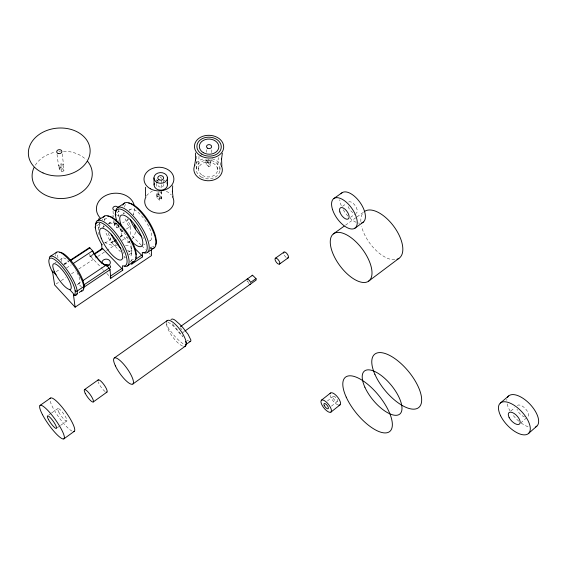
<?xml version="1.0" encoding="UTF-8"?>
<svg xmlns="http://www.w3.org/2000/svg" width="567" height="567" viewBox="0 0 567 567"><rect width="100%" height="100%" fill="white"/><g stroke="black" fill="none" stroke-linecap="round" stroke-linejoin="round"><path stroke-width="0.43" stroke-dasharray="2.83 2.13" d="M196.232 168.987L196.643 154.911M198.599 169.079L199.024 155.882M205.956 160.667L206.019 158.987M206.296 152.275L206.395 149.752M208.691 166.563L205.92 163.955L206.069 160.185A2.516 1.977 2.6 0 0 208.854 162.793L208.691 166.563A2.509 1.97 2.6 0 0 210.69 165.252L210.86 161.489A2.516 1.977 2.6 0 0 210.279 159.497M210.69 165.252L207.919 162.651L208.061 159.348M210.981 161L211.059 159.334M211.363 152.651L211.555 148.469M217.586 169.831L218.252 157.527M219.932 170.369L220.435 161.588M99.438 223.752L99.487 223.029L99.161 226.332M133.472 214.035L133.344 214.773L134.103 211.477M98.906 227.658L99.303 225.595M98.743 228.196L99.055 226.899M166.514 322.339C166.613 327.655 171.482 331.815 174.459 335.898A27.585 9.093 54.6 0 0 178.073 339.676L182.56 343.425L185.175 344.715M150.879 247.531L150.283 248.169M131.105 260.877L130.488 261.479M520.704 422.982L526.459 417.95M510.931 410.962L514.772 407.638M331.461 406.121L337.315 401.471M327.379 401.032L333.24 396.404M345.537 225.156L356.317 217.402M357.033 216.885L363.504 212.228M182.737 332.602L184.176 331.575M57.147 427.865L59.904 425.881M60.598 425.392L66.8 420.934M350.42 217.395L355.162 213.986M48.826 414.959L51.03 413.393M51.59 412.996L57.947 408.481M342.546 206.317L345.948 203.907M123.812 258.205L125.222 257.262M128.737 254.902L130.857 253.492M143.791 244.838L145.173 243.909M149.334 241.131L150.716 240.202M81.535 287.072A1.446 0.411 55.8 0 0 81.201 286.668L78.366 283.628L80.117 282.465M77.006 284.967L79.21 283.5M120.466 236.262L121.756 235.411M92.634 254.611L90.089 256.284M89.784 254.179L90.033 256.546L92.846 254.689M108.12 233.398A25.643 8.47 56.4 0 0 110.664 238.282L111.004 242.719L113.138 241.315M120.261 236.616L121.685 235.681A1.382 0.461 56.4 0 1 122.486 235.759L131.105 244.554M90.033 256.546A1.403 0.425 56.2 0 1 90.805 256.66L92.917 255.263M111.004 242.719A1.389 0.447 56.3 0 1 111.798 242.811L113.223 241.868M120.353 237.169L122.486 235.759M56.105 283.982L60.499 281.076M61.229 280.594L65.623 277.688M71.485 273.811L75.879 270.906M78.806 268.971L97.113 256.865M97.843 256.383L105.894 251.053M106.631 250.571L115.413 244.76M122.004 240.401L127.128 237.013M66.545 267.95L71.18 264.902M104.945 243.144L109.644 240.054A1.758 0.843 -44 0 0 110.565 238.353M123.4 231.003L122.557 231.556A26.933 9.207 56.4 0 1 121.09 228.94M126.349 229.061L129.29 227.126A26.862 9.355 56.5 0 1 124.428 216.941M111.068 242.456L112.45 241.549M63.504 264.399L68.416 261.174M64.255 264.13L68.642 261.259M64.269 264.739L68.664 261.855M56.197 271.65L60.478 268.843M54.765 263.081L56.246 262.11M59.946 259.7L62.164 258.247M102.443 227.495L104.576 226.098M108.141 223.781L110.274 222.392M123.358 213.872L124.754 212.958M128.964 210.222L130.367 209.308M96.574 225.864L100.047 223.611M117.036 212.582L120.452 210.371M167.96 322.176L170.844 323.856L174.501 326.989A26.862 8.618 54.4 0 1 178.166 330.795L182.673 336.451M188.605 341.008L187.124 340.136M208.635 159.398L210.86 161.489M206.069 160.185L208.854 162.793M159.915 192.043L161.581 193.673L161.638 198.84A2.559 2.048 -0.2 0 1 159.561 200.201L156.811 197.5L156.719 192.326L159.49 195.034L159.561 200.201M248.679 282.486L246.971 280.807A3.041 1.205 54.5 0 0 248.722 283.387M158.824 192.128L158.888 196.147L161.638 198.84M141.14 245.093L130.793 234.589L130.318 225.354A25.437 8.881 56.5 0 1 127.143 218.89M141.75 245.709L145.4 249.416M149.05 253.13L150.269 254.363M63.965 170.341L61.378 167.712L60.896 163.934L63.49 166.57L63.965 170.341A2.544 1.992 -5.2 0 1 61.831 171.666L59.244 169.03L58.748 165.252L61.342 167.896L61.831 171.666M116.355 223.221L119.134 226.467A2.615 2.119 -3 0 1 116.979 227.877L114.236 225.078L113.981 221.442L116.731 224.241L116.979 227.877M111.798 242.811L120.402 251.677M90.805 256.66L102.088 268.496M106.837 273.478L109.807 276.597M172.545 323.927L179.016 332.638A27.535 9.2 54.6 0 0 182.631 336.401M121.487 231.527L118.701 226.162M118.439 225.567L117.929 224.397M57.033 154.394L58.585 166.259M62.193 153.926L63.653 165.564M110.572 265.335L110.756 267.659M113.024 211.165L113.45 217.126M113.691 220.528L113.811 222.236M118.212 209.025L118.723 216.828M122.883 249.055L123.032 251.401M121.685 235.681L121.402 231.216A25.529 8.696 56.4 0 1 118.191 224.752M131.204 248.303L131.509 254.136M131.594 260.735L131.537 259.7A25.643 8.47 56.4 0 0 134.811 259.211M151.346 250.132L151.254 246.461A25.437 8.881 56.5 0 0 154.096 246.22M156.407 183.41L156.471 186.933M157.846 180.526L157.881 183.127M161.574 179.867L161.68 189.428M161.687 190.292L161.715 192.9M163.615 180.512L163.643 183.113M146.605 195.799A14.551 11.673 -0.2 0 1 152.317 191.292M166.329 191.327A14.551 11.673 -0.2 0 1 171.284 194.942M161.411 192.015A2.573 2.055 -0.2 0 1 161.581 193.673M159.49 195.034A2.573 2.055 -0.2 0 1 156.719 192.326M158.682 181.064A2.615 2.07 -0.1 0 1 156.662 177.995M160.22 177.195A2.615 2.07 -0.1 0 1 161.503 178.577M156.811 197.5A2.559 2.048 -0.2 0 1 158.888 196.147M114.236 225.078A2.615 2.119 -3 0 1 116.391 223.674M116.731 224.241A2.622 2.126 -3 0 1 113.981 221.442M118.397 220.691A2.622 2.126 -3 0 1 118.765 221.116M135.421 231.938A18.555 15.089 -3 0 1 132.083 239.076M129.779 241.28A18.555 15.089 -3 0 1 125.661 243.767M116.682 245.681A18.555 15.089 -3 0 1 104.647 242.074M99.168 235.071A18.555 15.089 -3 0 1 100.182 224.497M104.371 219.741A18.555 15.089 -3 0 1 106.986 218.047M111.777 216.183A18.555 15.089 -3 0 1 113.57 215.8M117.319 215.481A18.555 15.089 -3 0 1 119.219 215.552M134.542 208.323A19.072 15.316 -2.8 0 1 133.585 213.008M128.624 219.386A19.072 15.316 -2.8 0 1 122.72 222.569M117.135 223.752A19.072 15.316 -2.8 0 1 107.496 222.569M205.92 163.955A2.509 1.97 2.6 0 1 207.919 162.651M196.267 163.062A14.253 11.227 2.6 0 1 203.518 158.81M212.079 158.81A14.253 11.227 2.6 0 1 220.386 164.076M35.31 165.181A30.129 23.601 -5.2 0 1 54.503 152.282M58.911 151.481A30.129 23.601 -5.2 0 1 60.421 151.332M63.469 151.205A30.129 23.601 -5.2 0 1 86.127 159.724M59.244 169.03A2.544 1.992 -5.2 0 1 61.378 167.712M60.896 163.934A2.559 1.992 -5.1 0 1 63.49 166.57M61.342 167.896A2.559 1.992 -5.1 0 1 58.748 165.252M156.556 180.738A6.705 5.33 0 0 1 157.569 180.2M163.438 179.98A6.705 5.33 0 0 1 165.103 180.802M163.594 184.381A2.87 2.282 0 0 1 160.638 187.138A2.87 2.282 0 0 1 158.044 184.169M179.987 327.719A3.126 1.028 54.5 0 1 182.574 330.958M182.857 331.844A3.126 1.028 54.5 0 1 182.85 332.425M182.517 346.005A15.656 5.089 54.5 0 1 171.603 335.416A15.656 5.089 54.5 0 1 166.393 322.318M394.76 259.707A29.08 14.664 53.2 0 1 361.59 226.41M360.86 221.704A29.08 14.664 53.2 0 1 363.447 212.427M337.847 404.852A7.591 2.97 51.4 0 1 330.129 395.412M109.077 223.901A18.661 6.159 56.4 0 1 125.619 234.823A18.661 6.159 56.4 0 1 128.9 253.931M129.396 210.208A18.513 6.464 56.5 0 1 145.818 221.435A18.513 6.464 56.5 0 1 149.468 240.699M143.812 238.36A18.513 6.464 56.5 0 1 142.756 237.509M76.984 272.543A15.252 4.316 56.1 0 1 78.366 283.628M61.796 261.585A15.252 4.316 56.1 0 1 68.543 261.16M109.644 240.054A27.074 8.916 56.4 0 1 105.122 231.045M103.86 227.573A27.074 8.916 56.4 0 1 103.265 225.475M102.62 219.847A27.074 8.916 56.4 0 1 102.74 218.947M151.892 248.502A26.862 9.355 56.5 0 1 150.191 248.233M123.372 213.589A26.862 9.355 56.5 0 1 123.117 212.561M122.763 205.977A26.862 9.355 56.5 0 1 122.989 205.162M130.226 225.425A1.744 0.829 -44.6 0 1 129.333 227.197M122.529 231.669A1.751 0.829 -44.2 0 1 121.494 231.166M104.576 221.052A25.643 8.47 56.4 0 1 105.994 216.821M131.445 260.147A1.736 0.787 -44 0 1 130.701 261.373M124.584 207.146A25.437 8.881 56.5 0 1 126.639 203.44M151.155 246.893A1.722 0.78 -44.6 0 1 150.404 248.133M55.708 255.944A23.254 6.556 56.1 0 1 55.701 254.392M57.99 257.815A21.787 6.166 56.1 0 1 58.252 253.109M82.116 289.439A1.999 0.921 -42.4 0 1 82.13 289.872M127.412 250.742A4.153 3.423 -2.7 0 1 131.338 253.144A4.153 3.423 -2.7 0 1 129.63 256.993M125.279 257.156A4.153 3.423 -2.7 0 1 124.102 256.334M123.308 253.47A4.153 3.423 -2.7 0 1 123.989 252.216M125.456 245.532A4.182 3.437 -2.7 0 1 130.984 247.474A4.182 3.437 -2.7 0 1 128.255 251.961M103.52 270.487A4.189 3.473 -4.3 0 1 102.698 269.424M109.892 265.831A4.189 3.473 -4.3 0 1 110.771 268.014M105.008 391.471A7.527 1.899 54.5 0 1 98.24 382.052M72.08 431.118A20.447 4.352 54.5 0 1 58.635 416.972A20.447 4.352 54.5 0 1 50.002 399.912M359.655 223.164A18.13 9.044 54.4 0 1 358.514 223.022M356.09 222.271A18.13 9.044 54.4 0 1 350.087 218.274M347.862 216.062A18.13 9.044 54.4 0 1 342.766 208.854M341.277 205.665A18.13 9.044 54.4 0 1 339.768 199.775M348.662 201.972A6.783 3.381 54.4 0 1 355.622 206.211A6.783 3.381 54.4 0 1 355.913 213.341M352.887 212.625A6.783 3.381 54.4 0 1 347.862 205.701M286.087 257.312A3.558 1.545 54.4 0 1 283.947 254.385M528.019 426.71A20.653 10.015 46.6 0 1 520.754 422.706M518.826 421.175A20.653 10.015 46.6 0 1 512.362 414.328M510.172 411.068A20.653 10.015 46.6 0 1 506.969 403.052M506.778 400.394A20.653 10.015 46.6 0 1 506.905 399.253M517.338 405.426A7.725 3.742 46.6 0 1 525.715 409.027A7.725 3.742 46.6 0 1 527.438 417.028M524.595 416.979A7.725 3.742 46.6 0 1 516.969 409.232M161.623 197.373L158.866 194.672A2.559 2.048 -0.2 0 0 156.783 196.026L159.54 198.733A2.559 2.048 -0.2 0 0 161.623 197.373M200.98 176.883A11.872 9.355 2.6 0 0 219.876 170.816A11.872 9.355 2.6 0 0 203.418 160.822A11.872 9.355 2.6 0 0 200.98 176.883M202.398 175.38A9.497 7.484 2.6 0 0 217.522 170.547A9.497 7.484 2.6 0 0 204.361 162.538A9.497 7.484 2.6 0 0 202.398 175.38M333.29 398.112A3.253 1.276 51.4 0 0 337.202 401.542A3.253 1.276 51.4 0 0 335.338 397.155A3.253 1.276 51.4 0 0 333.29 398.112M58.762 412.096A7.647 1.63 54.5 0 0 66.665 421.019A7.647 1.63 54.5 0 0 61.527 411.125A7.647 1.63 54.5 0 0 58.762 412.096"/><path stroke-width="0.85" d="M195.424 160.518L195.424 152.984M195.466 159.986L194.672 165.025M172.694 185.827L172.396 191.752L172.375 191.207L173.006 196.969M145.549 196.246L145.563 187.294M222.342 153.154L221.534 159.207L221.562 158.682L221.832 166.081M170.979 319.391C173.686 317.591 176.932 322.269 179.115 323.707A26.812 8.725 54.4 0 1 182.78 327.499L188.06 334.261L190.909 340.08L190.746 341.171L185.6 344.743M528.543 433.457L536.85 426.129M500.335 403.073L508.684 395.929M185.926 344.665L186.309 343.396L185.671 341.447M330.937 412.11A7.619 2.913 51.4 0 0 325.784 401.592A7.619 2.913 51.4 0 0 321.836 404.739A7.619 2.913 51.4 0 0 330.937 412.11L340.03 404.859M321.404 400.21L330.526 393.023M368.401 281.31A29.477 13.962 53.3 0 0 352.631 238.877A29.477 13.962 53.3 0 0 332.347 252.117A29.477 13.962 53.3 0 0 368.401 281.31L398.892 258.389M63.844 438.879L74.327 431.289M354.857 228.232L363.327 222.101M132.926 383.979L185.572 345.976M333.318 233.951L344.098 226.19M184.899 331.057L255.788 280.304A3.033 1.219 54.5 0 0 255.979 278.574L252.549 275.229L180.469 326.557M279.488 264.08A3.572 1.517 54.4 0 0 277.476 258.97A3.572 1.517 54.4 0 0 275.3 260.444A3.572 1.517 54.4 0 0 279.488 264.08L288.107 257.907M93.222 401.982L106.922 392.144M255.979 278.574L250.579 282.437A3.041 1.205 54.5 0 0 247.141 279.077M275.349 258.254L283.982 252.102M84.448 389.642L98.204 379.876M114.399 357.926L167.442 320.468M40.059 405.419L50.463 398.091M333.765 198.578L341.944 192.815M56.041 274.86L52.447 271.005L54.645 284.953L75.106 307.186L151.488 255.597L151.346 250.132M110.508 276.122L121.813 268.517A1.403 0.447 55.9 0 1 122.734 270.204L110.735 278.284A1.41 0.432 55.8 0 0 110.133 276.987M135.853 259.076L141.573 255.228A1.396 0.468 55.9 0 1 142.473 256.908L131.764 264.116A1.403 0.461 55.9 0 0 131.175 262.826M127.391 265.93L134.294 261.281M147.328 252.513L154.118 247.935M84.143 284.705L109.098 268.007A1.432 0.439 55.9 0 1 110.048 269.715L110.735 278.284M84.377 286.909L110.048 269.715M75.213 295.152L74.809 295.421A23.311 6.428 56.1 0 0 68.274 271.749A23.311 6.428 56.1 0 0 49.279 257.985M75.617 294.875L76.021 294.606M76.425 294.337L76.829 294.067M77.232 293.798L77.636 293.529M79.245 292.444L79.649 292.175M80.053 291.906L80.45 291.636M80.854 291.367L81.258 291.098A23.254 6.556 56.1 0 0 75.354 268.071A23.254 6.556 56.1 0 0 55.977 253.187M82.442 280.913L106.256 265.03L109.098 268.007M93.555 254.229L101.996 248.658A1.396 0.439 56.3 0 1 102.776 248.757L121.813 268.517M94.328 254.335L102.776 248.757M113.932 241.4L116.072 239.99M73.49 263.379L92.627 250.791A15.082 4.671 56.2 0 0 106.256 265.03M70.11 260.296L89.118 247.836A1.417 0.432 56.3 0 1 89.891 247.928L92.627 250.791M70.861 260.416L89.891 247.928M50.201 256.433L56.75 252.18M97.155 220.825L104.526 216.055M117.412 207.72L124.683 203.007M190.512 341.355L189.754 341.412M135.414 248.948L141.573 255.228M69.571 289.496L73.292 293.493L75.106 307.186M98.97 218.309L99.239 219.677M101.996 248.658L101.599 244.235A25.735 8.271 56.3 0 1 99.069 222.186A25.735 8.271 56.3 0 1 121.912 245.816A25.735 8.271 56.3 0 1 122.451 265.803L122.734 270.204M131.728 263.336L131.764 264.116M142.473 256.908L142.31 252.464A25.529 8.696 56.4 0 0 144.153 236.042A25.529 8.696 56.4 0 0 123.748 210.506A25.529 8.696 56.4 0 0 116.533 220.209M153.94 177.939L154.082 184.87M167.456 177.903L167.485 184.835M172.602 196.855A14.551 11.673 -0.2 0 1 159.228 213.22A14.551 11.673 -0.2 0 1 145.953 196.841M115.994 210.485A2.672 2.148 -2.8 0 1 112.897 208.904A2.672 2.148 -2.8 0 1 114.832 206.324A2.672 2.148 -2.8 0 1 118.056 207.728M134.117 224.482A18.555 15.089 -3 0 1 135.449 228.827M100.402 218.153A19.072 15.316 -2.8 0 1 107.602 194.701A19.072 15.316 -2.8 0 1 134.181 205.211M221.541 166.06A14.253 11.227 2.6 0 1 207.678 180.753A14.253 11.227 2.6 0 1 194.935 164.997M87.651 161.404A30.129 23.601 -5.2 0 1 65.113 198.301A30.129 23.601 -5.2 0 1 34.084 167.421M166.932 182.751A6.705 5.33 0 0 1 161.113 190.193A6.705 5.33 0 0 1 154.401 183.247M252.152 275.86A3.033 1.219 54.5 0 1 252.549 275.229M250.394 284.166A3.041 1.205 54.5 0 1 249.721 284.074M166.514 321.716A15.656 5.089 54.5 0 1 180.59 330.511A15.656 5.089 54.5 0 1 183.999 346.402M364.22 211.711A29.08 14.664 53.2 0 1 394.901 227.92A29.08 14.664 53.2 0 1 396.978 259.296M330.086 393.774A7.591 2.97 51.4 0 1 337.882 397.417A7.591 2.97 51.4 0 1 338.74 405.114M120.998 248.672A18.661 6.159 56.4 0 1 111.167 234.171M106.029 265.179A15.082 4.671 56.2 0 1 92.407 250.94M121.345 225.546A18.576 6.329 56.4 0 1 127.121 216.977A18.576 6.329 56.4 0 1 142.593 240.706A18.576 6.329 56.4 0 1 131.757 241.521M141.715 236.581A18.513 6.464 56.5 0 1 130.325 219.656M52.71 272.578A21.865 6.003 56 0 1 51.951 258.254A21.865 6.003 56 0 1 69.599 277.277A21.865 6.003 56 0 1 73.49 294.968M115.718 212.327A26.933 9.207 56.4 0 1 139.468 223.972A26.933 9.207 56.4 0 1 143.444 252.776M115.944 215.091A26.933 9.207 56.4 0 1 115.824 214.227M75.149 290.814A1.474 1.226 -6.9 0 0 77.204 290.984L83.732 286.618A1.467 1.226 -6.3 0 0 84.008 284.889A21.787 6.166 56.1 0 0 73.972 264.378A21.787 6.166 56.1 0 0 59.833 252.301M102.336 244.795A1.765 0.843 -43.5 0 1 101.699 244.186M95.447 228.047A1.417 1.148 -4.2 0 1 95.511 226.573M107.751 216.155A25.643 8.47 56.4 0 1 125.442 230.393A25.643 8.47 56.4 0 1 136.286 255.03M136.123 256.83A25.643 8.47 56.4 0 1 135.91 257.588M103.229 217.452A27.074 8.916 56.4 0 1 127.164 234.412A27.074 8.916 56.4 0 1 132.146 261.791M95.66 224.355A27.152 8.76 56.3 0 1 118.992 237.481A27.152 8.76 56.3 0 1 124.478 266.313M115.512 215.013A1.403 1.134 -2.9 0 1 115.654 213.49M128.681 203.057A25.437 8.881 56.5 0 1 148.391 220.804A25.437 8.881 56.5 0 1 155.507 244.873M123.308 204.453A26.862 9.355 56.5 0 1 146.988 220.173A26.862 9.355 56.5 0 1 152.651 248.466M84.008 284.889A21.787 6.166 56.1 0 1 83.512 288.334M74.759 295.556A1.999 0.907 -42.1 0 1 74.447 295.641M81.811 290.587A1.999 0.921 -42.4 0 1 81.442 291.055M104.668 265.002A4.189 3.473 -4.3 0 1 109.055 265.179M101.975 263.343A4.217 3.487 -4.2 0 1 105.505 259.183A4.217 3.487 -4.2 0 1 110.31 262.124A4.217 3.487 -4.2 0 1 106.468 266.093M97.956 380.882A7.527 1.899 54.5 0 1 103.995 384.724A7.527 1.899 54.5 0 1 106.086 392.116M50.087 398.672A20.447 4.352 54.5 0 1 65.999 412.308A20.447 4.352 54.5 0 1 73.441 431.551M340.994 193.772A18.13 9.044 54.4 0 1 359.995 202.369A18.13 9.044 54.4 0 1 361.696 222.944M283.635 253.208A3.558 1.545 54.4 0 1 285.485 252.329A3.558 1.545 54.4 0 1 288.298 256.043A3.558 1.545 54.4 0 1 287.242 257.971M507.543 397.368A20.653 10.015 46.6 0 1 529.904 404.115A20.653 10.015 46.6 0 1 535.659 426.944M150.276 188.74A14.948 11.843 -0.1 0 0 173.821 180.193A14.948 11.843 -0.1 0 0 152.721 168.321A14.948 11.843 -0.1 0 0 150.276 188.74M207.635 148.214A2.559 1.992 2.6 0 0 211.633 146.803A2.559 1.992 2.6 0 0 207.976 144.783A2.559 1.992 2.6 0 0 207.635 148.214M201.781 154.118A12.191 9.483 2.6 0 0 221.18 147.987A12.191 9.483 2.6 0 0 204.269 137.845A12.191 9.483 2.6 0 0 201.781 154.118M200.874 155.946A14.629 11.375 2.6 0 0 223.66 147.753A14.629 11.375 2.6 0 0 202.695 136.321A14.629 11.375 2.6 0 0 200.874 155.946M203.234 152.601A9.752 7.584 2.6 0 0 218.756 147.711A9.752 7.584 2.6 0 0 205.24 139.588A9.752 7.584 2.6 0 0 203.234 152.601M43.021 172.935A30.937 23.92 -5 0 0 90.125 151.602A30.937 23.92 -5 0 0 44.587 131.402A30.937 23.92 -5 0 0 43.021 172.935M58.139 153.487A2.601 2.006 -5 0 0 61.881 151.432A2.601 2.006 -5 0 0 57.862 150.021A2.601 2.006 -5 0 0 58.139 153.487M156.761 182.29A6.754 5.351 0 0 0 167.421 178.456A6.754 5.351 0 0 0 157.902 173.07A6.754 5.351 0 0 0 156.761 182.29M159.008 179.789A2.899 2.289 0 0 0 163.579 178.151A2.899 2.289 0 0 0 159.504 175.834A2.899 2.289 0 0 0 159.008 179.789M115.392 365.878A15.996 4.366 54.5 0 0 132.55 384.213A15.996 4.366 54.5 0 0 122.635 363.043A15.996 4.366 54.5 0 0 115.392 365.878M364.886 387.226A27.84 11.744 50.5 0 0 399.352 414.392A27.84 11.744 50.5 0 0 382.066 376.119A27.84 11.744 50.5 0 0 364.886 387.226M374.907 374.369A34.58 15.096 50.3 0 0 418.127 407.971A34.58 15.096 50.3 0 0 397.127 360.272A34.58 15.096 50.3 0 0 374.907 374.369M346.231 397.155A35.034 14.267 50.7 0 0 389.182 431.884A35.034 14.267 50.7 0 0 367.359 384.015A35.034 14.267 50.7 0 0 346.231 397.155M324.189 405.306A3.267 1.247 51.4 0 0 328.102 408.772A3.267 1.247 51.4 0 0 326.209 404.384A3.267 1.247 51.4 0 0 324.189 405.306M54.496 271.77A15.302 4.203 56 0 0 70.407 289.368A15.302 4.203 56 0 0 61.144 268.63A15.302 4.203 56 0 0 54.496 271.77M101.188 238.133A18.725 6.017 56.3 0 0 121.168 259.92A18.725 6.017 56.3 0 0 111.167 234.348A18.725 6.017 56.3 0 0 101.188 238.133M85.192 393.278A7.569 1.807 54.5 0 0 93.137 402.024A7.569 1.807 54.5 0 0 88.204 392.123A7.569 1.807 54.5 0 0 85.192 393.278M42.518 414.732A20.532 4.16 54.5 0 0 63.646 438.964A20.532 4.16 54.5 0 0 49.853 412.641A20.532 4.16 54.5 0 0 42.518 414.732M48.436 419.438A7.676 1.552 54.5 0 0 56.324 428.439A7.676 1.552 54.5 0 0 51.101 418.552A7.676 1.552 54.5 0 0 48.436 419.438M332.468 209.351A18.201 8.93 54.4 0 0 354.467 228.458A18.201 8.93 54.4 0 0 346.309 202.185A18.201 8.93 54.4 0 0 332.468 209.351M339.874 211.959A6.804 3.338 54.4 0 0 348.11 219.039A6.804 3.338 54.4 0 0 344.991 209.188A6.804 3.338 54.4 0 0 339.874 211.959M500.618 415.781A20.731 9.88 46.8 0 0 528.189 433.755A20.731 9.88 46.8 0 0 514.333 405.412A20.731 9.88 46.8 0 0 500.618 415.781M509.116 417.461A7.754 3.693 46.8 0 0 519.422 424.102A7.754 3.693 46.8 0 0 514.156 413.485A7.754 3.693 46.8 0 0 509.116 417.461"/></g></svg>
